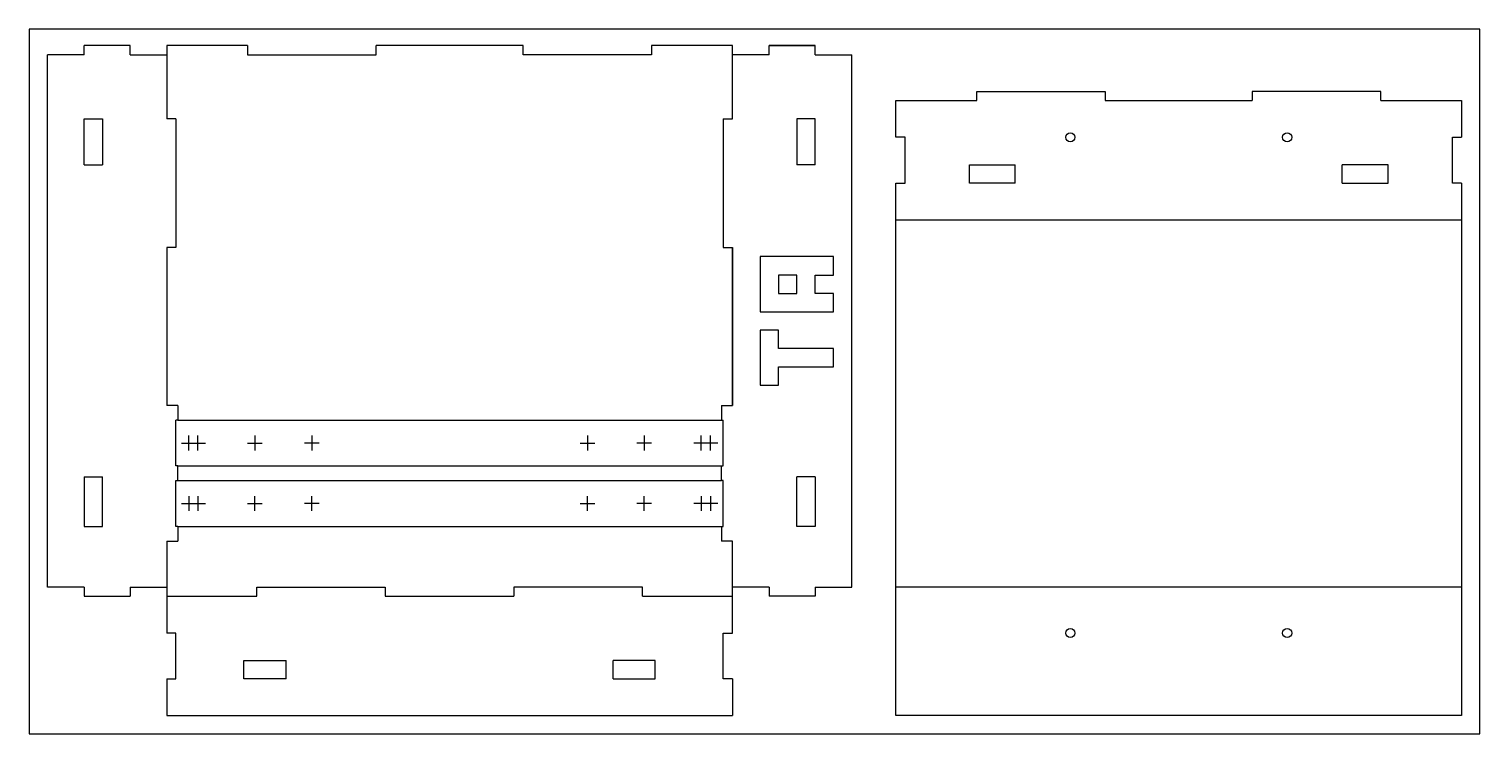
# Model space of a CAD drawing. Header units: millimetres. Extents: x 0 to 790, y 0 to 384.
import ezdxf

# ---------------------------------------------------------------- set-up
doc = ezdxf.new("R2010")
doc.units = ezdxf.units.MM
for name, color, linetype, lineweight, true_color in [('Cut', 5, 'Continuous', 25, 0x0000ff), ('Engraving', 1, 'Continuous', 25, 0xff0000), ('Wood', 30, 'Continuous', 25, 0xff7f00)]:
    doc.layers.add(name, color=color, linetype=linetype, lineweight=lineweight, true_color=true_color)

msp = doc.modelspace()

# ---------------------------------------------------------------- linework, layer by layer
at = {"layer": 'Cut'}
for p, q in [((30, 370), (30, 375)), ((55, 375), (30, 375)), ((55, 370), (55, 375)), ((75, 375), (75, 335)), ((119, 375), (75, 375)), ((119, 375), (119, 370)), ((189, 370), (189, 375)), ((269, 375), (189, 375)), ((269, 370), (269, 375)), ((339, 375), (339, 370)), ((383, 375), (339, 375)), ((383, 335), (383, 375)), ((403, 370), (403, 375)), ((403, 375), (428, 375)), ((428, 375), (403, 375)), ((428, 370), (428, 375)), ((30, 370), (10, 370)), ((10, 80), (10, 370)), ((55, 370), (75, 370)), ((119, 370), (189, 370)), ((339, 370), (269, 370)), ((403, 370), (383, 370)), ((428, 370), (448, 370)), ((448, 80), (448, 370)), ((516, 345), (516, 350)), ((516, 350), (586, 350)), ((586, 350), (586, 345)), ((736, 350), (666, 350)), ((666, 350), (666, 345)), ((736, 345), (736, 350)), ((472, 345), (516, 345)), ((472, 325), (472, 345)), ((586, 345), (666, 345)), ((736, 345), (780, 345)), ((780, 345), (780, 325)), ((30, 310), (30, 335)), ((30, 335), (40, 335)), ((40, 335), (40, 310)), ((80, 335), (75, 335)), ((80, 335), (80, 265)), ((378, 335), (383, 335)), ((378, 335), (378, 265)), ((428, 335), (418, 335)), ((418, 335), (418, 310)), ((428, 310), (428, 335)), ((477, 325), (472, 325)), ((477, 300), (477, 325)), ((775, 300), (775, 325)), ((775, 325), (780, 325)), ((30, 310), (40, 310)), ((428, 310), (418, 310)), ((512, 300), (512, 310)), ((512, 310), (537, 310)), ((537, 300), (537, 310)), ((715, 300), (715, 310)), ((740, 310), (715, 310)), ((740, 300), (740, 310)), ((472, 300), (477, 300)), ((472, 10), (472, 300)), ((537, 300), (512, 300)), ((715, 300), (740, 300)), ((780, 300), (775, 300)), ((780, 300), (780, 10)), ((472, 280), (780, 280)), ((80, 265), (75, 265)), ((75, 265), (75, 179)), ((378, 265), (383, 265)), ((383, 265), (383, 179)), ((383, 179), (383, 265)), ((81, 179), (75, 179)), ((81, 179), (81, 171)), ((377, 179), (383, 179)), ((377, 179), (377, 171)), ((81, 171), (80, 171)), ((80, 146), (80, 171)), ((377, 171), (378, 171)), ((378, 146), (378, 171)), ((81, 146), (80, 146)), ((81, 138), (81, 146)), ((377, 138), (377, 146)), ((377, 146), (378, 146)), ((30, 140), (40, 140)), ((30, 140), (30, 113)), ((40, 113), (40, 140)), ((80, 138), (81, 138)), ((80, 113), (80, 138)), ((378, 138), (377, 138)), ((378, 113), (378, 138)), ((428, 140), (418, 140)), ((418, 113), (418, 140)), ((428, 140), (428, 113)), ((30, 113), (40, 113)), ((81, 113), (80, 113)), ((81, 113), (81, 105)), ((377, 113), (377, 105)), ((377, 113), (378, 113)), ((428, 113), (418, 113)), ((75, 105), (81, 105)), ((75, 105), (75, 55)), ((383, 105), (377, 105)), ((383, 55), (383, 105)), ((30, 80), (10, 80)), ((30, 80), (30, 75)), ((55, 80), (55, 75)), ((55, 80), (75, 80)), ((124, 75), (124, 80)), ((124, 80), (194, 80)), ((194, 80), (194, 75)), ((334, 80), (264, 80)), ((264, 80), (264, 75)), ((334, 75), (334, 80)), ((403, 80), (383, 80)), ((403, 80), (403, 75)), ((428, 80), (448, 80)), ((428, 80), (428, 75)), ((30, 75), (55, 75)), ((75, 75), (124, 75)), ((194, 75), (264, 75)), ((334, 75), (383, 75)), ((428, 75), (403, 75)), ((80, 55), (75, 55)), ((80, 30), (80, 55)), ((378, 30), (378, 55)), ((378, 55), (383, 55)), ((117, 30), (117, 40)), ((117, 40), (140, 40)), ((140, 30), (140, 40)), ((318, 30), (318, 40)), ((341, 40), (318, 40)), ((341, 30), (341, 40)), ((75, 30), (80, 30)), ((75, 30), (75, 10)), ((140, 30), (117, 30)), ((318, 30), (341, 30)), ((383, 30), (378, 30)), ((383, 30), (383, 10)), ((75, 10), (383, 10)), ((780, 10), (472, 10))]:
    msp.add_line(p, q, dxfattribs=at)
for centre in [(567, 325), (685, 325), (567, 55), (685, 55)]:
    msp.add_circle(centre, 2.5, dxfattribs=at)
at = {"layer": 'Engraving'}
for p, q in [((438, 260), (398, 260)), ((398, 260), (398, 230)), ((438, 250), (438, 260)), ((418, 250), (408, 250)), ((408, 250), (408, 240)), ((418, 240), (418, 250)), ((428, 240), (428, 250)), ((428, 250), (438, 250)), ((408, 240), (418, 240)), ((438, 240), (428, 240)), ((438, 230), (438, 240)), ((398, 230), (438, 230)), ((398, 220), (398, 190)), ((408, 220), (398, 220)), ((408, 210), (408, 220)), ((438, 210), (408, 210)), ((438, 200), (438, 210)), ((408, 190), (408, 200)), ((408, 200), (438, 200)), ((398, 190), (408, 190)), ((81, 171), (377, 171)), ((83, 158.5), (96, 158.5)), ((87, 154.5), (87, 162.5)), ((92, 154.5), (92, 162.5)), ((119, 158.5), (127, 158.5)), ((123, 162.5), (123, 154.5)), ((158, 158.5), (150, 158.5)), ((154, 162.5), (154, 154.5)), ((300, 158.5), (308, 158.5)), ((304, 162.5), (304, 154.5)), ((339, 158.5), (331, 158.5)), ((335, 162.5), (335, 154.5)), ((375, 158.5), (362, 158.5)), ((366, 154.5), (366, 162.5)), ((371, 154.5), (371, 162.5)), ((81, 146), (377, 146)), ((81, 138), (377, 138)), ((87, 129.5), (87, 121.5)), ((92, 129.5), (92, 121.5)), ((123, 121.5), (123, 129.5)), ((154, 121.5), (154, 129.5)), ((304, 121.5), (304, 129.5)), ((335, 121.5), (335, 129.5)), ((366, 129.5), (366, 121.5)), ((371, 129.5), (371, 121.5)), ((83, 125.5), (96, 125.5)), ((119, 125.5), (127, 125.5)), ((158, 125.5), (150, 125.5)), ((300, 125.5), (308, 125.5)), ((339, 125.5), (331, 125.5)), ((375, 125.5), (362, 125.5)), ((81, 113), (377, 113)), ((780, 80), (472, 80))]:
    msp.add_line(p, q, dxfattribs=at)
at = {"layer": 'Wood'}
for p, q in [((790, 384), (0, 384)), ((0, 384), (0, 0)), ((790, 0), (790, 384)), ((0, 0), (790, 0))]:
    msp.add_line(p, q, dxfattribs=at)

doc.saveas('drawing.dxf')
